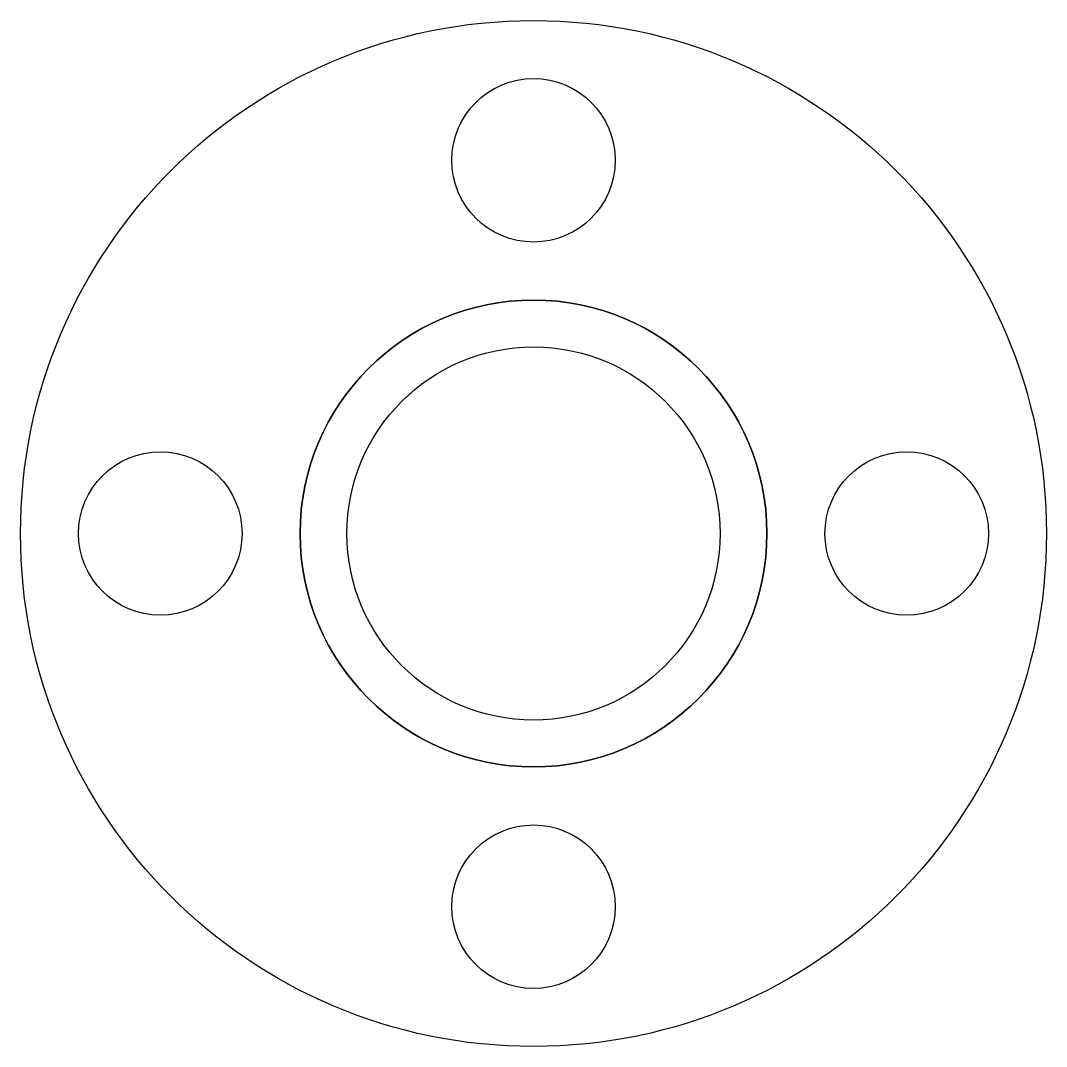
# Model space of a CAD drawing. Header units: inches. Extents: x 0.54 to 1.406, y 0.513 to 1.379.
import ezdxf

# ---------------------------------------------------------------- set-up
doc = ezdxf.new("R2010")
doc.units = ezdxf.units.IN
doc.header["$MEASUREMENT"] = 0

msp = doc.modelspace()

# ---------------------------------------------------------------- linework, layer by layer
for centre, radius in [((0.97262, 0.94618), 0.433), ((0.97262, 1.26118, 0.138), 0.069), ((0.97262, 0.94618, 0.138), 0.197), ((0.97262, 0.94618, 0.532), 0.1575), ((0.65762, 0.94618, 0.138), 0.069), ((1.28762, 0.94618, 0.138), 0.069), ((0.97262, 0.63118, 0.138), 0.069)]:
    msp.add_circle(centre, radius)
at = {"extrusion": (0, 0, -1)}
msp.add_circle((-0.97262, 0.94618), 0.197, dxfattribs=at)

doc.saveas('drawing.dxf')
